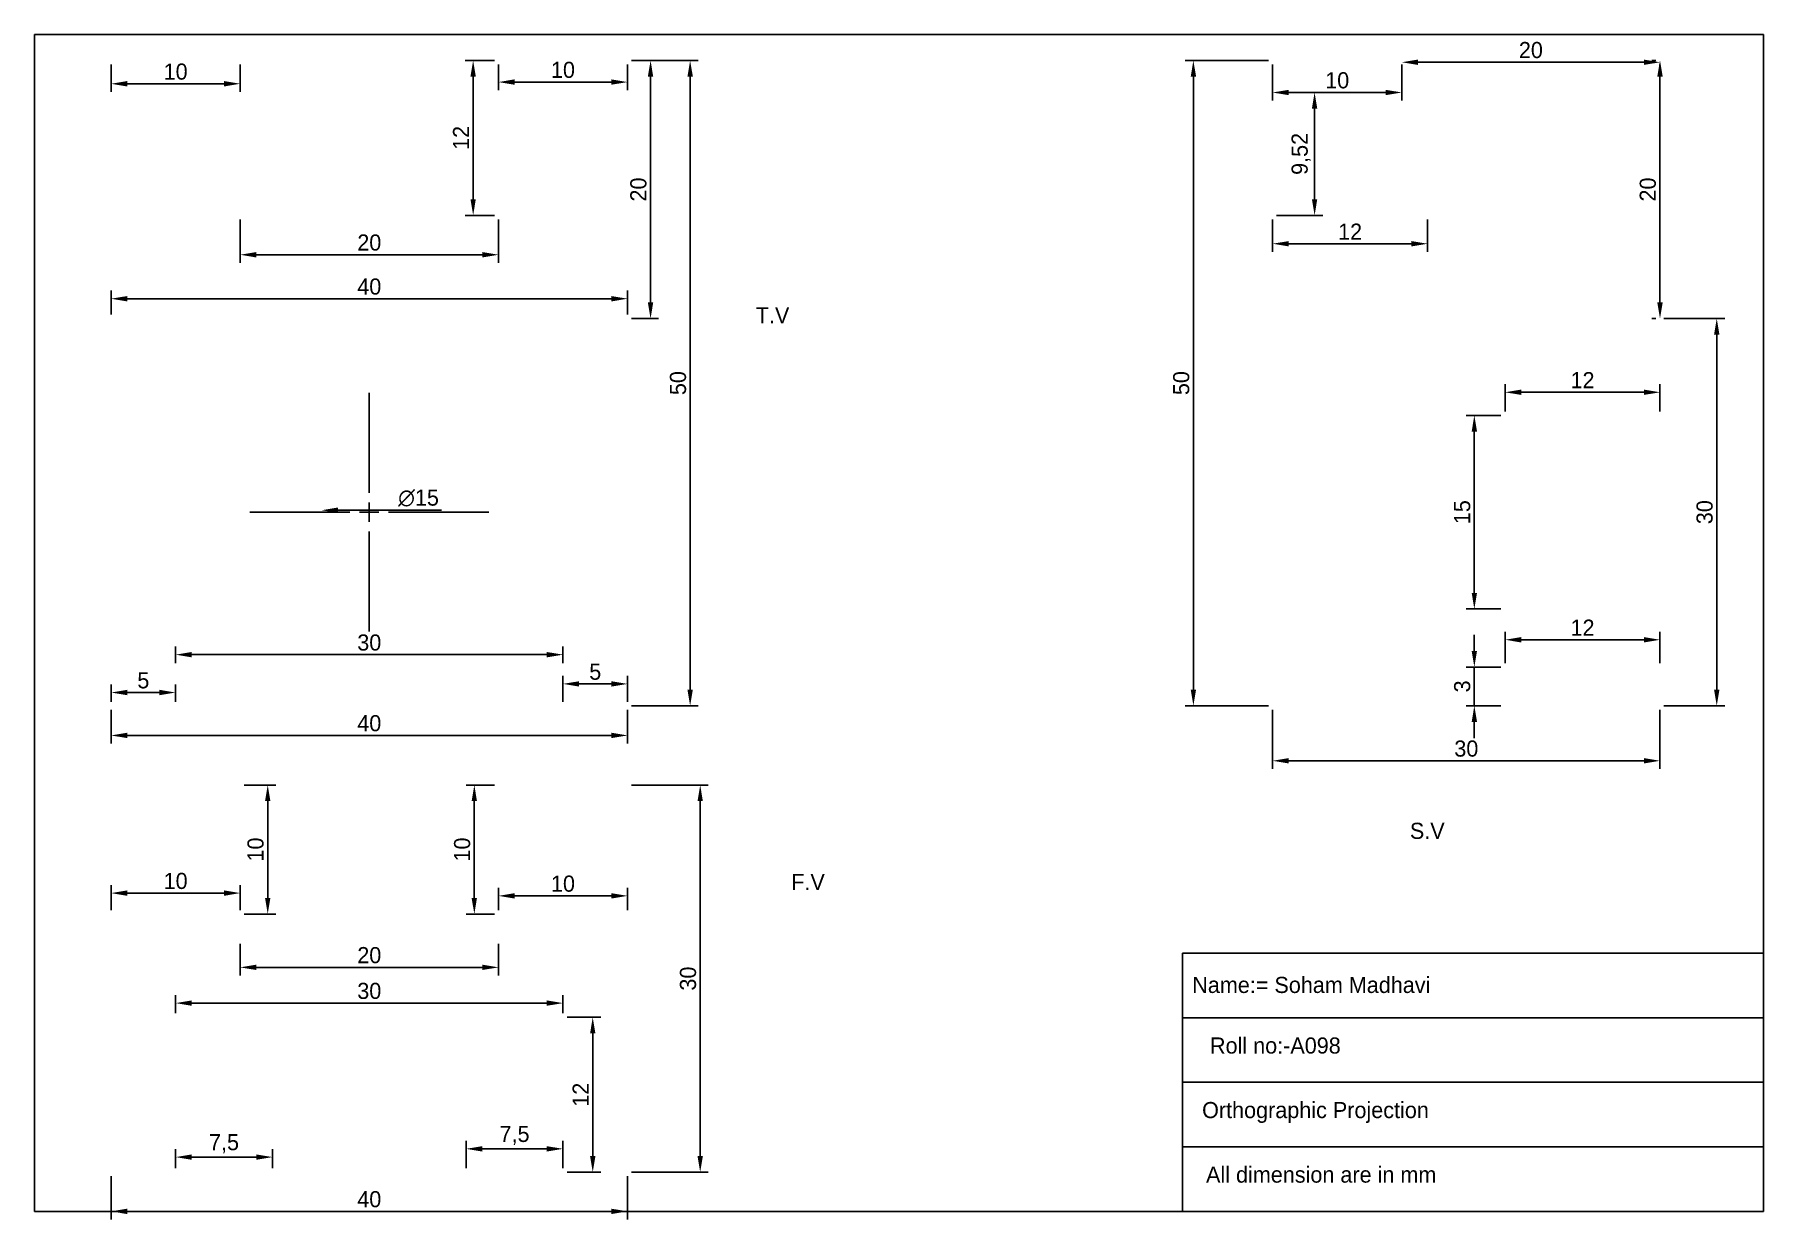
# Paper-space layout 'Layout1' of a CAD drawing. Header units: millimetres. Extents: x 10 to 278, y 8 to 192.
import ezdxf

# ---------------------------------------------------------------- set-up
doc = ezdxf.new("R2010")
doc.units = ezdxf.units.MM
doc.linetypes.add('CENTER2', pattern=[28.575, 19.05, -3.175, 3.175, -3.175])
doc.dimstyles.new('ISO-25', dxfattribs={"dimtxt": 2.5, "dimasz": 2.5, "dimexe": 1.25, "dimexo": 0.625, "dimtad": 1, "dimtxsty": 'Standard', "dimcen": 2.5, "dimadec": 0, "dimazin": 0, "dimtfac": 1, "dimtmove": 0, "dimatfit": 3, "dimfxl": 1, "dimarcsym": 0})

# ---------------------------------------------------------------- blocks, each defined once
blk = doc.blocks.new('*D8')
at = {"color": 0, "lineweight": -2, "transparency": 16777216}
blk.add_line((73.17, 117.86), (57.13, 117.86), dxfattribs=at)
at = {"color": 0, "transparency": 16777216}
blk.add_solid([(57.13, 118.28), (57.13, 117.45), (54.63, 117.86)], dxfattribs=at)
at = {"layer": 'Defpoints', "color": 0, "transparency": 16777216}
for p in [(54.63, 117.86), (84.63, 117.86)]:
    blk.add_point(p, dxfattribs=at)
at = {"color": 0, "transparency": 16777216, "insert": (69.63, 119.74), "char_height": 2.5, "attachment_point": 5}
blk.add_mtext('∅15', dxfattribs=at)
blk = doc.blocks.new('*D9')
at = {"color": 0, "lineweight": -2, "transparency": 16777216}
for p, q in [((81.38, 187.56), (76.84, 187.56)), ((78.09, 166.06), (78.09, 185.06)), ((81.38, 163.56), (76.84, 163.56))]:
    blk.add_line(p, q, dxfattribs=at)
at = {"color": 0, "transparency": 16777216}
for points in [[(77.67, 185.06), (78.5, 185.06), (78.09, 187.56)], [(77.67, 166.06), (78.5, 166.06), (78.09, 163.56)]]:
    blk.add_solid(points, dxfattribs=at)
at = {"layer": 'Defpoints', "color": 0, "transparency": 16777216}
for p in [(78.09, 187.56), (82, 187.56), (82, 163.56)]:
    blk.add_point(p, dxfattribs=at)
at = {"color": 0, "transparency": 16777216, "insert": (76.21, 175.56), "char_height": 2.5, "attachment_point": 5, "rotation": 90}
blk.add_mtext('12', dxfattribs=at)
blk = doc.blocks.new('*D10')
at = {"color": 0, "lineweight": -2, "transparency": 16777216}
for p, q in [((82, 186.93), (82, 182.96)), ((102, 186.93), (102, 182.96)), ((84.5, 184.21), (99.5, 184.21))]:
    blk.add_line(p, q, dxfattribs=at)
at = {"color": 0, "transparency": 16777216}
for points in [[(84.5, 184.63), (84.5, 183.8), (82, 184.21)], [(99.5, 184.63), (99.5, 183.8), (102, 184.21)]]:
    blk.add_solid(points, dxfattribs=at)
at = {"layer": 'Defpoints', "color": 0, "transparency": 16777216}
for p in [(82, 187.56), (102, 187.56), (102, 184.21)]:
    blk.add_point(p, dxfattribs=at)
at = {"color": 0, "transparency": 16777216, "insert": (92, 186.09), "char_height": 2.5, "attachment_point": 5}
blk.add_mtext('10', dxfattribs=at)
blk = doc.blocks.new('*D11')
at = {"color": 0, "lineweight": -2, "transparency": 16777216}
for p, q in [((102.63, 187.56), (106.82, 187.56)), ((105.57, 185.06), (105.57, 150.06)), ((102.63, 147.56), (106.82, 147.56))]:
    blk.add_line(p, q, dxfattribs=at)
at = {"color": 0, "transparency": 16777216}
for points in [[(105.15, 185.06), (105.98, 185.06), (105.57, 187.56)], [(105.15, 150.06), (105.98, 150.06), (105.57, 147.56)]]:
    blk.add_solid(points, dxfattribs=at)
at = {"layer": 'Defpoints', "color": 0, "transparency": 16777216}
for p in [(102, 187.56), (102, 147.56), (105.57, 147.56)]:
    blk.add_point(p, dxfattribs=at)
at = {"color": 0, "transparency": 16777216, "insert": (103.69, 167.56), "char_height": 2.5, "attachment_point": 5, "rotation": 90}
blk.add_mtext('20', dxfattribs=at)
blk = doc.blocks.new('*D12')
at = {"color": 0, "lineweight": -2, "transparency": 16777216}
for p, q in [((22, 186.93), (22, 182.7)), ((42, 186.93), (42, 182.7)), ((24.5, 183.95), (39.5, 183.95))]:
    blk.add_line(p, q, dxfattribs=at)
at = {"color": 0, "transparency": 16777216}
for points in [[(24.5, 184.37), (24.5, 183.53), (22, 183.95)], [(39.5, 184.37), (39.5, 183.53), (42, 183.95)]]:
    blk.add_solid(points, dxfattribs=at)
at = {"layer": 'Defpoints', "color": 0, "transparency": 16777216}
for p in [(22, 187.56), (42, 187.56), (42, 183.95)]:
    blk.add_point(p, dxfattribs=at)
at = {"color": 0, "transparency": 16777216, "insert": (32, 185.82), "char_height": 2.5, "attachment_point": 5}
blk.add_mtext('10', dxfattribs=at)
blk = doc.blocks.new('*D13')
at = {"color": 0, "lineweight": -2, "transparency": 16777216}
for p, q in [((22, 148.18), (22, 151.89)), ((24.5, 150.64), (99.5, 150.64)), ((102, 148.18), (102, 151.89))]:
    blk.add_line(p, q, dxfattribs=at)
at = {"color": 0, "transparency": 16777216}
for points in [[(24.5, 151.05), (24.5, 150.22), (22, 150.64)], [(99.5, 151.05), (99.5, 150.22), (102, 150.64)]]:
    blk.add_solid(points, dxfattribs=at)
at = {"layer": 'Defpoints', "color": 0, "transparency": 16777216}
for p in [(102, 150.64), (22, 147.56), (102, 147.56)]:
    blk.add_point(p, dxfattribs=at)
at = {"color": 0, "transparency": 16777216, "insert": (62, 152.51), "char_height": 2.5, "attachment_point": 5}
blk.add_mtext('40', dxfattribs=at)
blk = doc.blocks.new('*D14')
at = {"color": 0, "lineweight": -2, "transparency": 16777216}
for p, q in [((22, 88.18), (22, 90.86)), ((24.5, 89.61), (29.5, 89.61)), ((32, 88.18), (32, 90.86))]:
    blk.add_line(p, q, dxfattribs=at)
at = {"color": 0, "transparency": 16777216}
for points in [[(24.5, 90.03), (24.5, 89.2), (22, 89.61)], [(29.5, 90.03), (29.5, 89.2), (32, 89.61)]]:
    blk.add_solid(points, dxfattribs=at)
at = {"layer": 'Defpoints', "color": 0, "transparency": 16777216}
for p in [(32, 89.61), (22, 87.56), (32, 87.56)]:
    blk.add_point(p, dxfattribs=at)
at = {"color": 0, "transparency": 16777216, "insert": (27, 91.49), "char_height": 2.5, "attachment_point": 5}
blk.add_mtext('5', dxfattribs=at)
blk = doc.blocks.new('*D15')
at = {"color": 0, "lineweight": -2, "transparency": 16777216}
for p, q in [((92, 88.18), (92, 92.2)), ((102, 88.18), (102, 92.2)), ((94.5, 90.95), (99.5, 90.95))]:
    blk.add_line(p, q, dxfattribs=at)
at = {"color": 0, "transparency": 16777216}
for points in [[(94.5, 91.36), (94.5, 90.53), (92, 90.95)], [(99.5, 91.36), (99.5, 90.53), (102, 90.95)]]:
    blk.add_solid(points, dxfattribs=at)
at = {"layer": 'Defpoints', "color": 0, "transparency": 16777216}
for p in [(102, 90.95), (92, 87.56), (102, 87.56)]:
    blk.add_point(p, dxfattribs=at)
at = {"color": 0, "transparency": 16777216, "insert": (97, 92.82), "char_height": 2.5, "attachment_point": 5}
blk.add_mtext('5', dxfattribs=at)
blk = doc.blocks.new('*D16')
at = {"color": 0, "lineweight": -2, "transparency": 16777216}
for p, q in [((32, 94.18), (32, 96.73)), ((92, 94.18), (92, 96.73)), ((34.5, 95.48), (89.5, 95.48))]:
    blk.add_line(p, q, dxfattribs=at)
at = {"color": 0, "transparency": 16777216}
for points in [[(34.5, 95.89), (34.5, 95.06), (32, 95.48)], [(89.5, 95.89), (89.5, 95.06), (92, 95.48)]]:
    blk.add_solid(points, dxfattribs=at)
at = {"layer": 'Defpoints', "color": 0, "transparency": 16777216}
for p in [(92, 95.48), (32, 93.56), (92, 93.56)]:
    blk.add_point(p, dxfattribs=at)
at = {"color": 0, "transparency": 16777216, "insert": (62, 97.35), "char_height": 2.5, "attachment_point": 5}
blk.add_mtext('30', dxfattribs=at)
blk = doc.blocks.new('*D17')
at = {"color": 0, "lineweight": -2, "transparency": 16777216}
for p, q in [((102.63, 187.56), (112.95, 187.56)), ((111.7, 90.06), (111.7, 185.06)), ((102.63, 87.56), (112.95, 87.56))]:
    blk.add_line(p, q, dxfattribs=at)
at = {"color": 0, "transparency": 16777216}
for points in [[(111.28, 185.06), (112.12, 185.06), (111.7, 187.56)], [(111.28, 90.06), (112.12, 90.06), (111.7, 87.56)]]:
    blk.add_solid(points, dxfattribs=at)
at = {"layer": 'Defpoints', "color": 0, "transparency": 16777216}
for p in [(102, 187.56), (111.7, 187.56), (102, 87.56)]:
    blk.add_point(p, dxfattribs=at)
at = {"color": 0, "transparency": 16777216, "insert": (109.83, 137.56), "char_height": 2.5, "attachment_point": 5, "rotation": 90}
blk.add_mtext('50', dxfattribs=at)
blk = doc.blocks.new('*D18')
at = {"color": 0, "lineweight": -2, "transparency": 16777216}
for p, q in [((22, 86.93), (22, 81.71)), ((102, 86.93), (102, 81.71)), ((24.5, 82.96), (99.5, 82.96))]:
    blk.add_line(p, q, dxfattribs=at)
at = {"color": 0, "transparency": 16777216}
for points in [[(24.5, 83.38), (24.5, 82.55), (22, 82.96)], [(99.5, 83.38), (99.5, 82.55), (102, 82.96)]]:
    blk.add_solid(points, dxfattribs=at)
at = {"layer": 'Defpoints', "color": 0, "transparency": 16777216}
for p in [(22, 87.56), (102, 87.56), (102, 82.96)]:
    blk.add_point(p, dxfattribs=at)
at = {"color": 0, "transparency": 16777216, "insert": (62, 84.84), "char_height": 2.5, "attachment_point": 5}
blk.add_mtext('40', dxfattribs=at)
blk = doc.blocks.new('*D19')
at = {"color": 0, "lineweight": -2, "transparency": 16777216}
for p, q in [((22, 14.65), (22, 7.96)), ((102, 14.65), (102, 7.96)), ((99.5, 9.21), (24.5, 9.21))]:
    blk.add_line(p, q, dxfattribs=at)
at = {"color": 0, "transparency": 16777216}
for points in [[(24.5, 9.62), (24.5, 8.79), (22, 9.21)], [(99.5, 9.62), (99.5, 8.79), (102, 9.21)]]:
    blk.add_solid(points, dxfattribs=at)
at = {"layer": 'Defpoints', "color": 0, "transparency": 16777216}
for p in [(22, 15.28), (102, 15.28), (22, 9.21)]:
    blk.add_point(p, dxfattribs=at)
at = {"color": 0, "transparency": 16777216, "insert": (62, 11.08), "char_height": 2.5, "attachment_point": 5}
blk.add_mtext('40', dxfattribs=at)
blk = doc.blocks.new('*D20')
at = {"color": 0, "lineweight": -2, "transparency": 16777216}
for p, q in [((32, 15.9), (32, 18.87)), ((47, 15.9), (47, 18.87)), ((34.5, 17.62), (44.5, 17.62))]:
    blk.add_line(p, q, dxfattribs=at)
at = {"color": 0, "transparency": 16777216}
for points in [[(34.5, 18.03), (34.5, 17.2), (32, 17.62)], [(44.5, 18.03), (44.5, 17.2), (47, 17.62)]]:
    blk.add_solid(points, dxfattribs=at)
at = {"layer": 'Defpoints', "color": 0, "transparency": 16777216}
for p in [(47, 17.62), (32, 15.28), (47, 15.28)]:
    blk.add_point(p, dxfattribs=at)
at = {"color": 0, "transparency": 16777216, "insert": (39.5, 19.7), "char_height": 2.5, "attachment_point": 5}
blk.add_mtext('7,5', dxfattribs=at)
blk = doc.blocks.new('*D21')
at = {"color": 0, "lineweight": -2, "transparency": 16777216}
for p, q in [((77, 15.9), (77, 20.15)), ((79.5, 18.9), (89.5, 18.9)), ((92, 15.9), (92, 20.15))]:
    blk.add_line(p, q, dxfattribs=at)
at = {"color": 0, "transparency": 16777216}
for points in [[(79.5, 19.31), (79.5, 18.48), (77, 18.9)], [(89.5, 19.31), (89.5, 18.48), (92, 18.9)]]:
    blk.add_solid(points, dxfattribs=at)
at = {"layer": 'Defpoints', "color": 0, "transparency": 16777216}
for p in [(92, 18.9), (77, 15.28), (92, 15.28)]:
    blk.add_point(p, dxfattribs=at)
at = {"color": 0, "transparency": 16777216, "insert": (84.5, 20.98), "char_height": 2.5, "attachment_point": 5}
blk.add_mtext('7,5', dxfattribs=at)
blk = doc.blocks.new('*D22')
at = {"color": 0, "lineweight": -2, "transparency": 16777216}
for p, q in [((32, 39.9), (32, 42.73)), ((34.5, 41.48), (89.5, 41.48)), ((92, 39.9), (92, 42.73))]:
    blk.add_line(p, q, dxfattribs=at)
at = {"color": 0, "transparency": 16777216}
for points in [[(34.5, 41.9), (34.5, 41.07), (32, 41.48)], [(89.5, 41.9), (89.5, 41.07), (92, 41.48)]]:
    blk.add_solid(points, dxfattribs=at)
at = {"layer": 'Defpoints', "color": 0, "transparency": 16777216}
for p in [(92, 41.48), (32, 39.28), (92, 39.28)]:
    blk.add_point(p, dxfattribs=at)
at = {"color": 0, "transparency": 16777216, "insert": (62, 43.36), "char_height": 2.5, "attachment_point": 5}
blk.add_mtext('30', dxfattribs=at)
blk = doc.blocks.new('*D23')
at = {"color": 0, "lineweight": -2, "transparency": 16777216}
for p, q in [((42, 50.65), (42, 45.77)), ((82, 50.65), (82, 45.77)), ((79.5, 47.02), (44.5, 47.02))]:
    blk.add_line(p, q, dxfattribs=at)
at = {"color": 0, "transparency": 16777216}
for points in [[(44.5, 47.44), (44.5, 46.61), (42, 47.02)], [(79.5, 47.44), (79.5, 46.61), (82, 47.02)]]:
    blk.add_solid(points, dxfattribs=at)
at = {"layer": 'Defpoints', "color": 0, "transparency": 16777216}
for p in [(42, 51.28), (82, 51.28), (42, 47.02)]:
    blk.add_point(p, dxfattribs=at)
at = {"color": 0, "transparency": 16777216, "insert": (62, 48.9), "char_height": 2.5, "attachment_point": 5}
blk.add_mtext('20', dxfattribs=at)
blk = doc.blocks.new('*D24')
at = {"color": 0, "lineweight": -2, "transparency": 16777216}
for p, q in [((22, 55.9), (22, 59.78)), ((42, 55.9), (42, 59.78)), ((24.5, 58.53), (39.5, 58.53))]:
    blk.add_line(p, q, dxfattribs=at)
at = {"color": 0, "transparency": 16777216}
for points in [[(24.5, 58.95), (24.5, 58.11), (22, 58.53)], [(39.5, 58.95), (39.5, 58.11), (42, 58.53)]]:
    blk.add_solid(points, dxfattribs=at)
at = {"layer": 'Defpoints', "color": 0, "transparency": 16777216}
for p in [(42, 58.53), (22, 55.28), (42, 55.28)]:
    blk.add_point(p, dxfattribs=at)
at = {"color": 0, "transparency": 16777216, "insert": (32, 60.4), "char_height": 2.5, "attachment_point": 5}
blk.add_mtext('10', dxfattribs=at)
blk = doc.blocks.new('*D25')
at = {"color": 0, "lineweight": -2, "transparency": 16777216}
for p, q in [((82, 55.9), (82, 59.35)), ((102, 55.9), (102, 59.35)), ((84.5, 58.1), (99.5, 58.1))]:
    blk.add_line(p, q, dxfattribs=at)
at = {"color": 0, "transparency": 16777216}
for points in [[(84.5, 58.52), (84.5, 57.69), (82, 58.1)], [(99.5, 58.52), (99.5, 57.69), (102, 58.1)]]:
    blk.add_solid(points, dxfattribs=at)
at = {"layer": 'Defpoints', "color": 0, "transparency": 16777216}
for p in [(102, 58.1), (82, 55.28), (102, 55.28)]:
    blk.add_point(p, dxfattribs=at)
at = {"color": 0, "transparency": 16777216, "insert": (92, 59.98), "char_height": 2.5, "attachment_point": 5}
blk.add_mtext('10', dxfattribs=at)
blk = doc.blocks.new('*D26')
at = {"color": 0, "lineweight": -2, "transparency": 16777216}
for p, q in [((81.38, 75.28), (77.02, 75.28)), ((78.27, 72.78), (78.27, 57.78)), ((81.38, 55.28), (77.02, 55.28))]:
    blk.add_line(p, q, dxfattribs=at)
at = {"color": 0, "transparency": 16777216}
for points in [[(77.85, 72.78), (78.68, 72.78), (78.27, 75.28)], [(77.85, 57.78), (78.68, 57.78), (78.27, 55.28)]]:
    blk.add_solid(points, dxfattribs=at)
at = {"layer": 'Defpoints', "color": 0, "transparency": 16777216}
for p in [(82, 75.28), (78.27, 55.28), (82, 55.28)]:
    blk.add_point(p, dxfattribs=at)
at = {"color": 0, "transparency": 16777216, "insert": (76.39, 65.28), "char_height": 2.5, "attachment_point": 5, "rotation": 90}
blk.add_mtext('10', dxfattribs=at)
blk = doc.blocks.new('*D27')
at = {"color": 0, "lineweight": -2, "transparency": 16777216}
for p, q in [((92.63, 39.28), (97.86, 39.28)), ((96.61, 36.78), (96.61, 17.78)), ((92.63, 15.28), (97.86, 15.28))]:
    blk.add_line(p, q, dxfattribs=at)
at = {"color": 0, "transparency": 16777216}
for points in [[(96.2, 36.78), (97.03, 36.78), (96.61, 39.28)], [(96.2, 17.78), (97.03, 17.78), (96.61, 15.28)]]:
    blk.add_solid(points, dxfattribs=at)
at = {"layer": 'Defpoints', "color": 0, "transparency": 16777216}
for p in [(92, 39.28), (92, 15.28), (96.61, 15.28)]:
    blk.add_point(p, dxfattribs=at)
at = {"color": 0, "transparency": 16777216, "insert": (94.74, 27.28), "char_height": 2.5, "attachment_point": 5, "rotation": 90}
blk.add_mtext('12', dxfattribs=at)
blk = doc.blocks.new('*D28')
at = {"color": 0, "lineweight": -2, "transparency": 16777216}
for p, q in [((42.63, 75.28), (47.52, 75.28)), ((46.27, 72.78), (46.27, 57.78)), ((42.63, 55.28), (47.52, 55.28))]:
    blk.add_line(p, q, dxfattribs=at)
at = {"color": 0, "transparency": 16777216}
for points in [[(45.85, 72.78), (46.68, 72.78), (46.27, 75.28)], [(45.85, 57.78), (46.68, 57.78), (46.27, 55.28)]]:
    blk.add_solid(points, dxfattribs=at)
at = {"layer": 'Defpoints', "color": 0, "transparency": 16777216}
for p in [(42, 75.28), (42, 55.28), (46.27, 55.28)]:
    blk.add_point(p, dxfattribs=at)
at = {"color": 0, "transparency": 16777216, "insert": (44.39, 65.28), "char_height": 2.5, "attachment_point": 5, "rotation": 90}
blk.add_mtext('10', dxfattribs=at)
blk = doc.blocks.new('*D29')
at = {"color": 0, "lineweight": -2, "transparency": 16777216}
for p, q in [((102.63, 75.28), (114.51, 75.28)), ((113.26, 17.78), (113.26, 72.78)), ((102.63, 15.28), (114.51, 15.28))]:
    blk.add_line(p, q, dxfattribs=at)
at = {"color": 0, "transparency": 16777216}
for points in [[(112.84, 72.78), (113.67, 72.78), (113.26, 75.28)], [(112.84, 17.78), (113.67, 17.78), (113.26, 15.28)]]:
    blk.add_solid(points, dxfattribs=at)
at = {"layer": 'Defpoints', "color": 0, "transparency": 16777216}
for p in [(102, 75.28), (113.26, 75.28), (102, 15.28)]:
    blk.add_point(p, dxfattribs=at)
at = {"color": 0, "transparency": 16777216, "insert": (111.38, 45.28), "char_height": 2.5, "attachment_point": 5, "rotation": 90}
blk.add_mtext('30', dxfattribs=at)
blk = doc.blocks.new('*D30')
at = {"color": 0, "lineweight": -2, "transparency": 16777216}
for p, q in [((201.93, 186.93), (201.93, 181.35)), ((221.93, 186.93), (221.93, 181.35)), ((219.43, 182.6), (204.43, 182.6))]:
    blk.add_line(p, q, dxfattribs=at)
at = {"color": 0, "transparency": 16777216}
for points in [[(204.43, 183.01), (204.43, 182.18), (201.93, 182.6)], [(219.43, 183.01), (219.43, 182.18), (221.93, 182.6)]]:
    blk.add_solid(points, dxfattribs=at)
at = {"layer": 'Defpoints', "color": 0, "transparency": 16777216}
for p in [(201.93, 187.56), (221.93, 187.56), (201.93, 182.6)]:
    blk.add_point(p, dxfattribs=at)
at = {"color": 0, "transparency": 16777216, "insert": (211.93, 184.47), "char_height": 2.5, "attachment_point": 5}
blk.add_mtext('10', dxfattribs=at)
blk = doc.blocks.new('*D31')
at = {"color": 0, "lineweight": -2, "transparency": 16777216}
for p, q in [((201.93, 162.93), (201.93, 157.91)), ((225.93, 162.93), (225.93, 157.91)), ((204.43, 159.16), (223.43, 159.16))]:
    blk.add_line(p, q, dxfattribs=at)
at = {"color": 0, "transparency": 16777216}
for points in [[(204.43, 159.57), (204.43, 158.74), (201.93, 159.16)], [(223.43, 159.57), (223.43, 158.74), (225.93, 159.16)]]:
    blk.add_solid(points, dxfattribs=at)
at = {"layer": 'Defpoints', "color": 0, "transparency": 16777216}
for p in [(201.93, 163.56), (225.93, 163.56), (225.93, 159.16)]:
    blk.add_point(p, dxfattribs=at)
at = {"color": 0, "transparency": 16777216, "insert": (213.93, 161.03), "char_height": 2.5, "attachment_point": 5}
blk.add_mtext('12', dxfattribs=at)
blk = doc.blocks.new('*D32')
at = {"color": 0, "lineweight": -2, "transparency": 16777216}
for p, q in [((202.55, 182.6), (209.68, 182.6)), ((208.43, 180.1), (208.43, 166.06)), ((202.55, 163.56), (209.68, 163.56))]:
    blk.add_line(p, q, dxfattribs=at)
at = {"color": 0, "transparency": 16777216}
for points in [[(208.01, 180.1), (208.84, 180.1), (208.43, 182.6)], [(208.01, 166.06), (208.84, 166.06), (208.43, 163.56)]]:
    blk.add_solid(points, dxfattribs=at)
at = {"layer": 'Defpoints', "color": 0, "transparency": 16777216}
for p in [(201.93, 182.6), (201.93, 163.56), (208.43, 163.56)]:
    blk.add_point(p, dxfattribs=at)
at = {"color": 0, "transparency": 16777216, "insert": (206.34, 173.08), "char_height": 2.5, "attachment_point": 5, "rotation": 90}
blk.add_mtext('9,52', dxfattribs=at)
blk = doc.blocks.new('*D33')
at = {"color": 0, "lineweight": -2, "transparency": 16777216}
for p, q in [((201.3, 187.56), (188.4, 187.56)), ((189.65, 185.06), (189.65, 90.06)), ((201.3, 87.56), (188.4, 87.56))]:
    blk.add_line(p, q, dxfattribs=at)
at = {"color": 0, "transparency": 16777216}
for points in [[(189.24, 185.06), (190.07, 185.06), (189.65, 187.56)], [(189.24, 90.06), (190.07, 90.06), (189.65, 87.56)]]:
    blk.add_solid(points, dxfattribs=at)
at = {"layer": 'Defpoints', "color": 0, "transparency": 16777216}
for p in [(201.93, 187.56), (189.65, 87.56), (201.93, 87.56)]:
    blk.add_point(p, dxfattribs=at)
at = {"color": 0, "transparency": 16777216, "insert": (187.78, 137.56), "char_height": 2.5, "attachment_point": 5, "rotation": 90}
blk.add_mtext('50', dxfattribs=at)
blk = doc.blocks.new('*D34')
at = {"color": 0, "lineweight": -2, "transparency": 16777216}
for p, q in [((201.93, 86.93), (201.93, 77.78)), ((261.93, 86.93), (261.93, 77.78)), ((204.43, 79.03), (259.43, 79.03))]:
    blk.add_line(p, q, dxfattribs=at)
at = {"color": 0, "transparency": 16777216}
for points in [[(204.43, 79.45), (204.43, 78.62), (201.93, 79.03)], [(259.43, 79.45), (259.43, 78.62), (261.93, 79.03)]]:
    blk.add_solid(points, dxfattribs=at)
at = {"layer": 'Defpoints', "color": 0, "transparency": 16777216}
for p in [(201.93, 87.56), (261.93, 87.56), (261.93, 79.03)]:
    blk.add_point(p, dxfattribs=at)
at = {"color": 0, "transparency": 16777216, "insert": (231.93, 80.91), "char_height": 2.5, "attachment_point": 5}
blk.add_mtext('30', dxfattribs=at)
blk = doc.blocks.new('*D35')
at = {"color": 0, "lineweight": -2, "transparency": 16777216}
for p, q in [((262.55, 147.56), (271.97, 147.56)), ((270.72, 90.06), (270.72, 145.06)), ((262.55, 87.56), (271.97, 87.56))]:
    blk.add_line(p, q, dxfattribs=at)
at = {"color": 0, "transparency": 16777216}
for points in [[(270.3, 145.06), (271.14, 145.06), (270.72, 147.56)], [(270.3, 90.06), (271.14, 90.06), (270.72, 87.56)]]:
    blk.add_solid(points, dxfattribs=at)
at = {"layer": 'Defpoints', "color": 0, "transparency": 16777216}
for p in [(261.93, 147.56), (270.72, 147.56), (261.93, 87.56)]:
    blk.add_point(p, dxfattribs=at)
at = {"color": 0, "transparency": 16777216, "insert": (268.85, 117.56), "char_height": 2.5, "attachment_point": 5, "rotation": 90}
blk.add_mtext('30', dxfattribs=at)
blk = doc.blocks.new('*D36')
at = {"color": 0, "lineweight": -2, "transparency": 16777216}
for p, q in [((237.93, 133.18), (237.93, 137.39)), ((261.93, 133.18), (261.93, 137.39)), ((259.43, 136.14), (240.43, 136.14))]:
    blk.add_line(p, q, dxfattribs=at)
at = {"color": 0, "transparency": 16777216}
for points in [[(240.43, 136.56), (240.43, 135.73), (237.93, 136.14)], [(259.43, 136.56), (259.43, 135.73), (261.93, 136.14)]]:
    blk.add_solid(points, dxfattribs=at)
at = {"layer": 'Defpoints', "color": 0, "transparency": 16777216}
for p in [(237.93, 136.14), (237.93, 132.56), (261.93, 132.56)]:
    blk.add_point(p, dxfattribs=at)
at = {"color": 0, "transparency": 16777216, "insert": (249.93, 138.02), "char_height": 2.5, "attachment_point": 5}
blk.add_mtext('12', dxfattribs=at)
blk = doc.blocks.new('*D37')
at = {"color": 0, "lineweight": -2, "transparency": 16777216}
for p, q in [((237.3, 132.56), (231.92, 132.56)), ((233.17, 130.06), (233.17, 105.06)), ((237.3, 102.56), (231.92, 102.56))]:
    blk.add_line(p, q, dxfattribs=at)
at = {"color": 0, "transparency": 16777216}
for points in [[(232.76, 130.06), (233.59, 130.06), (233.17, 132.56)], [(232.76, 105.06), (233.59, 105.06), (233.17, 102.56)]]:
    blk.add_solid(points, dxfattribs=at)
at = {"layer": 'Defpoints', "color": 0, "transparency": 16777216}
for p in [(237.93, 132.56), (233.17, 102.56), (237.93, 102.56)]:
    blk.add_point(p, dxfattribs=at)
at = {"color": 0, "transparency": 16777216, "insert": (231.3, 117.56), "char_height": 2.5, "attachment_point": 5, "rotation": 90}
blk.add_mtext('15', dxfattribs=at)
blk = doc.blocks.new('*D38')
at = {"color": 0, "lineweight": -2, "transparency": 16777216}
for p, q in [((237.93, 94.18), (237.93, 99.04)), ((259.43, 97.79), (240.43, 97.79)), ((261.93, 94.18), (261.93, 99.04))]:
    blk.add_line(p, q, dxfattribs=at)
at = {"color": 0, "transparency": 16777216}
for points in [[(240.43, 98.2), (240.43, 97.37), (237.93, 97.79)], [(259.43, 98.2), (259.43, 97.37), (261.93, 97.79)]]:
    blk.add_solid(points, dxfattribs=at)
at = {"layer": 'Defpoints', "color": 0, "transparency": 16777216}
for p in [(237.93, 97.79), (237.93, 93.56), (261.93, 93.56)]:
    blk.add_point(p, dxfattribs=at)
at = {"color": 0, "transparency": 16777216, "insert": (249.93, 99.66), "char_height": 2.5, "attachment_point": 5}
blk.add_mtext('12', dxfattribs=at)
blk = doc.blocks.new('*D39')
at = {"color": 0, "lineweight": -2, "transparency": 16777216}
for p, q in [((233.17, 96.06), (233.17, 98.56)), ((237.3, 93.56), (231.92, 93.56)), ((233.17, 93.56), (233.17, 87.56)), ((237.3, 87.56), (231.92, 87.56)), ((233.17, 85.06), (233.17, 82.56))]:
    blk.add_line(p, q, dxfattribs=at)
at = {"color": 0, "transparency": 16777216}
for points in [[(232.76, 96.06), (233.59, 96.06), (233.17, 93.56)], [(232.76, 85.06), (233.59, 85.06), (233.17, 87.56)]]:
    blk.add_solid(points, dxfattribs=at)
at = {"layer": 'Defpoints', "color": 0, "transparency": 16777216}
for p in [(237.93, 93.56), (233.17, 87.56), (237.93, 87.56)]:
    blk.add_point(p, dxfattribs=at)
at = {"color": 0, "transparency": 16777216, "insert": (231.3, 90.56), "char_height": 2.5, "attachment_point": 5, "rotation": 90}
blk.add_mtext('3', dxfattribs=at)
blk = doc.blocks.new('*D40')
at = {"color": 0, "lineweight": -2, "transparency": 16777216}
for p, q in [((42, 162.93), (42, 156.2)), ((82, 162.93), (82, 156.2)), ((44.5, 157.45), (79.5, 157.45))]:
    blk.add_line(p, q, dxfattribs=at)
at = {"color": 0, "transparency": 16777216}
for points in [[(44.5, 157.87), (44.5, 157.03), (42, 157.45)], [(79.5, 157.87), (79.5, 157.03), (82, 157.45)]]:
    blk.add_solid(points, dxfattribs=at)
at = {"layer": 'Defpoints', "color": 0, "transparency": 16777216}
for p in [(42, 163.56), (82, 163.56), (82, 157.45)]:
    blk.add_point(p, dxfattribs=at)
at = {"color": 0, "transparency": 16777216, "insert": (62, 159.33), "char_height": 2.5, "attachment_point": 5}
blk.add_mtext('20', dxfattribs=at)
blk = doc.blocks.new('*D41')
at = {"color": 0, "lineweight": -2, "transparency": 16777216}
for p, q in [((221.93, 186.93), (221.93, 186.03)), ((224.43, 187.28), (259.43, 187.28)), ((261.93, 186.93), (261.93, 186.03))]:
    blk.add_line(p, q, dxfattribs=at)
at = {"color": 0, "transparency": 16777216}
for points in [[(224.43, 187.7), (224.43, 186.87), (221.93, 187.28)], [(259.43, 187.7), (259.43, 186.87), (261.93, 187.28)]]:
    blk.add_solid(points, dxfattribs=at)
at = {"layer": 'Defpoints', "color": 0, "transparency": 16777216}
for p in [(221.93, 187.56), (261.93, 187.56), (261.93, 187.28)]:
    blk.add_point(p, dxfattribs=at)
at = {"color": 0, "transparency": 16777216, "insert": (241.93, 189.16), "char_height": 2.5, "attachment_point": 5}
blk.add_mtext('20', dxfattribs=at)
blk = doc.blocks.new('*D42')
at = {"color": 0, "lineweight": -2, "transparency": 16777216}
for p, q in [((261.3, 187.56), (260.68, 187.56)), ((261.93, 150.06), (261.93, 185.06)), ((261.3, 147.56), (260.68, 147.56))]:
    blk.add_line(p, q, dxfattribs=at)
at = {"color": 0, "transparency": 16777216}
for points in [[(261.51, 185.06), (262.35, 185.06), (261.93, 187.56)], [(261.51, 150.06), (262.35, 150.06), (261.93, 147.56)]]:
    blk.add_solid(points, dxfattribs=at)
at = {"layer": 'Defpoints', "color": 0, "transparency": 16777216}
for p in [(261.93, 187.56), (261.93, 187.56), (261.93, 147.56)]:
    blk.add_point(p, dxfattribs=at)
at = {"color": 0, "transparency": 16777216, "insert": (260.05, 167.56), "char_height": 2.5, "attachment_point": 5, "rotation": 90}
blk.add_mtext('20', dxfattribs=at)
blk = doc.blocks.new('*U43')
at = {"color": 0, "linetype": 'CENTER2', "transparency": 16777216}
for p, q in [((0, 3), (0, 18.5)), ((-18.5, 0), (-3, 0)), ((3, 0), (18.5, 0)), ((0, -18.5), (0, -3))]:
    blk.add_line(p, q, dxfattribs=at)
at = {"color": 0, "linetype": 'Continuous', "transparency": 16777216}
for p, q in [((-1.5, 0), (1.5, 0)), ((0, -1.5), (0, 1.5))]:
    blk.add_line(p, q, dxfattribs=at)

psp = doc.layouts.get("Layout1")

# ---------------------------------------------------------------- linework, layer by layer
for p, q in [((10.153, 191.574), (277.951, 191.574)), ((10.153, 9.208), (10.153, 191.574)), ((277.951, 191.574), (277.951, 9.208)), ((187.951, 49.208), (187.951, 9.208)), ((277.951, 49.208), (187.951, 49.208)), ((277.951, 39.208), (187.951, 39.208)), ((277.951, 29.208), (187.951, 29.208)), ((277.951, 19.208), (187.951, 19.208)), ((277.951, 9.208), (10.153, 9.208))]:
    psp.add_line(p, q)

# ---------------------------------------------------------------- block references
at = {"linetype": 'CENTER2', "extrusion": (0, 0, -1)}
psp.add_blockref('*U43', (-62, 117.558), dxfattribs=at)

# ---------------------------------------------------------------- texts
at = {"char_height": 2.5, "attachment_point": 1}
for s, width, insert in [('T.V', 24.71882, (121.869, 149.329)), ('S.V', 33.87394, (223.186, 69.433)), ('F.V', 22.27745, (127.362, 61.505)), ('Name:= Soham Madhavi', 90, (189.477, 45.549)), ('Roll no:-A098', 90, (192.223, 36.158)), ('Orthographic Projection', 90, (191.002, 26.158)), ('All dimension are in mm', 90, (191.613, 16.158))]:
    psp.add_mtext_dynamic_manual_height_columns(s, width=width, gutter_width=12.5, heights=[0], dxfattribs=dict(at, insert=insert))

# ---------------------------------------------------------------- dimensions: what is measured, and where the dimension line sits
for base, p1, p2, picture, middle in [((261.929, 187.283), (221.929, 187.558), (261.929, 187.558), '*D41', (241.929, 189.158)), ((42, 183.948), (22, 187.558), (42, 187.558), '*D12', (32, 185.823)), ((102, 184.215), (82, 187.558), (102, 187.558), '*D10', (92, 186.09)), ((201.929, 182.595), (221.929, 187.558), (201.929, 187.558), '*D30', (211.929, 184.47)), ((82, 157.451), (42, 163.558), (82, 163.558), '*D40', (62, 159.326)), ((225.929, 159.155), (201.929, 163.558), (225.929, 163.558), '*D31', (213.929, 161.03)), ((102, 150.638), (22, 147.558), (102, 147.558), '*D13', (62, 152.513)), ((237.929, 136.142), (261.929, 132.558), (237.929, 132.558), '*D36', (249.929, 138.017)), ((237.929, 97.786), (261.929, 93.558), (237.929, 93.558), '*D38', (249.929, 99.661)), ((92, 95.475), (32, 93.558), (92, 93.558), '*D16', (62, 97.35)), ((102, 90.945), (92, 87.558), (102, 87.558), '*D15', (97, 92.82)), ((32, 89.613), (22, 87.558), (32, 87.558), '*D14', (27, 91.488)), ((102, 82.963), (22, 87.558), (102, 87.558), '*D18', (62, 84.838)), ((261.929, 79.034), (201.929, 87.558), (261.929, 87.558), '*D34', (231.929, 80.909)), ((42, 58.53), (22, 55.278), (42, 55.278), '*D24', (32, 60.405)), ((102, 58.104), (82, 55.278), (102, 55.278), '*D25', (92, 59.979)), ((42, 47.023), (82, 51.278), (42, 51.278), '*D23', (62, 48.898)), ((92, 41.483), (32, 39.278), (92, 39.278), '*D22', (62, 43.358)), ((92, 18.895), (77, 15.278), (92, 15.278), '*D21', (84.5, 20.978)), ((47, 17.617), (32, 15.278), (47, 15.278), '*D20', (39.5, 19.7)), ((22, 9.208), (102, 15.278), (22, 15.278), '*D19', (62, 11.083))]:
    dim = psp.add_linear_dim(base=base, p1=p1, p2=p2, dimstyle='ISO-25', override={"dimlfac": -0.5})
    dim.commit()
    dim.dimension.update_dxf_attribs({"geometry": picture, "text_midpoint": middle})
for base, p1, p2, picture, middle in [((78.085, 187.558), (82, 163.558), (82, 187.558), '*D9', (76.21, 175.558)), ((105.565, 147.558), (102, 187.558), (102, 147.558), '*D11', (103.69, 167.558)), ((111.702, 187.558), (102, 87.558), (102, 187.558), '*D17', (109.827, 137.558)), ((189.653, 87.558), (201.929, 187.558), (201.929, 87.558), '*D33', (187.778, 137.558)), ((261.929, 187.558), (261.929, 147.558), (261.929, 187.558), '*D42', (260.054, 167.558)), ((208.426, 163.558), (201.929, 182.595), (201.929, 163.558), '*D32', (206.343, 173.077)), ((270.722, 147.558), (261.929, 87.558), (261.929, 147.558), '*D35', (268.847, 117.558)), ((233.174, 102.558), (237.929, 132.558), (237.929, 102.558), '*D37', (231.299, 117.558)), ((233.174, 87.558), (237.929, 93.558), (237.929, 87.558), '*D39', (231.299, 90.558)), ((46.267, 55.278), (42, 75.278), (42, 55.278), '*D28', (44.392, 65.278)), ((78.268, 55.278), (82, 75.278), (82, 55.278), '*D26', (76.393, 65.278)), ((113.255, 75.278), (102, 15.278), (102, 75.278), '*D29', (111.38, 45.278)), ((96.615, 15.278), (92, 39.278), (92, 15.278), '*D27', (94.74, 27.278))]:
    dim = psp.add_linear_dim(base=base, p1=p1, p2=p2, angle=90, dimstyle='ISO-25', override={"dimlfac": -0.5})
    dim.commit()
    dim.dimension.update_dxf_attribs({"geometry": picture, "text_midpoint": middle})
dim = psp.add_diameter_dim_2p(p1=(84.63, 117.863), p2=(54.63, 117.863), dimstyle='ISO-25', override={"dimlfac": -0.5})
dim.commit()
dim.dimension.update_dxf_attribs({"geometry": '*D8', "text_midpoint": (69.63, 117.863), "dimtype": 163})

doc.saveas('drawing.dxf')
